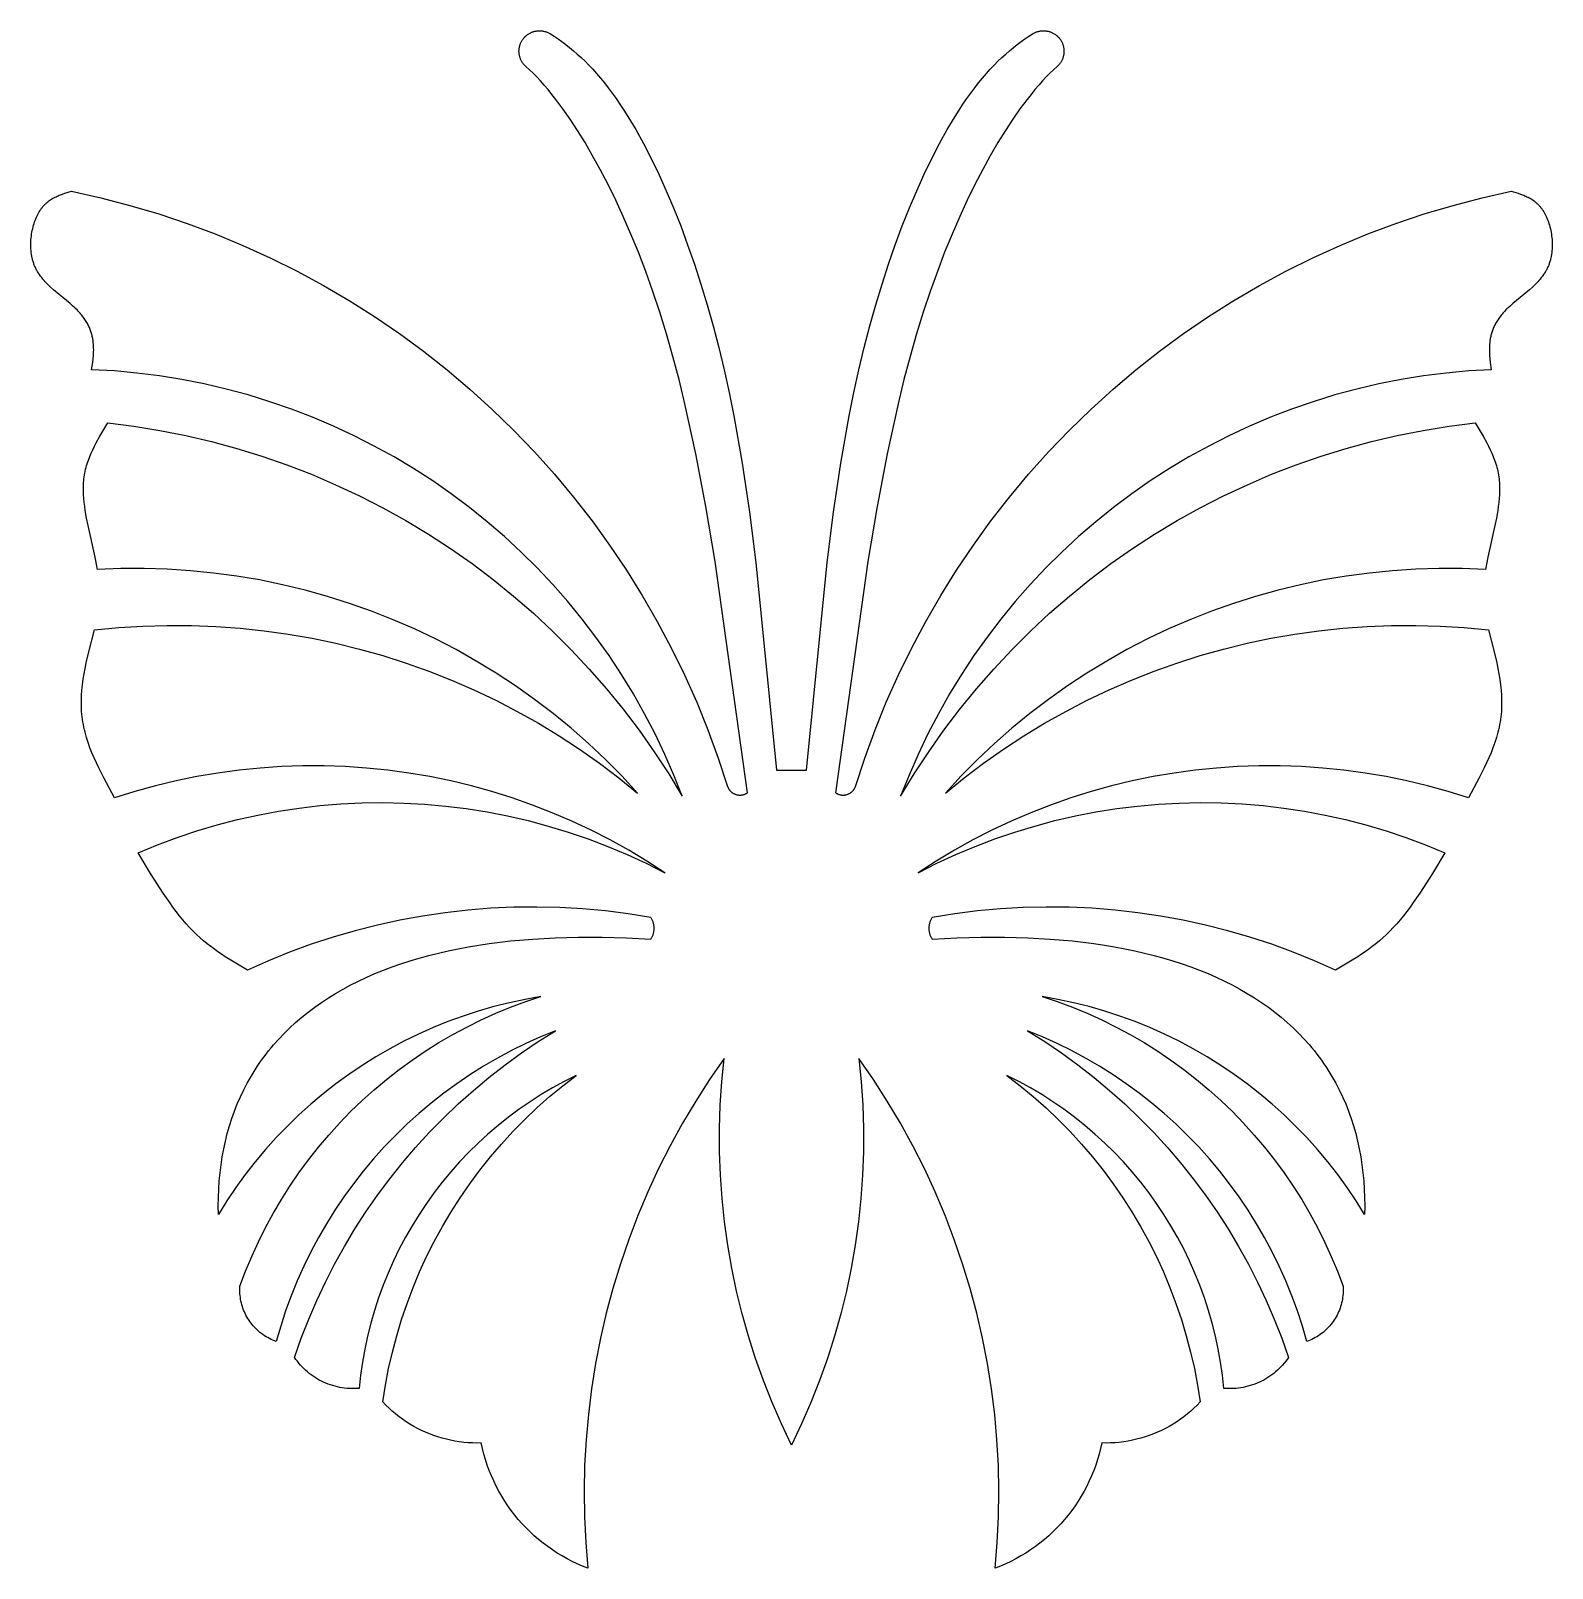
# Model space of a CAD drawing. Header units: millimetres. Extents: x 2903 to 3516, y 963 to 1583.
import ezdxf

# ---------------------------------------------------------------- set-up
doc = ezdxf.new("R2010")
doc.units = ezdxf.units.MM
doc.layers.add('Layer 05', color=12, linetype='Continuous', true_color=0xde0000)

msp = doc.modelspace()

# ---------------------------------------------------------------- linework, layer by layer
at = {"layer": 'Layer 05'}
for points in [[(3102.36, 1568.79), (3102.15, 1568.98), (3101.94, 1569.18), (3101.75, 1569.39), (3101.56, 1569.6), (3101.37, 1569.82), (3101.2, 1570.05), (3101.03, 1570.28), (3100.87, 1570.52), (3100.72, 1570.76), (3100.58, 1571.01), (3100.45, 1571.26), (3100.33, 1571.52), (3100.21, 1571.78), (3100.11, 1572.05), (3100.01, 1572.32), (3099.92, 1572.59), (3099.84, 1572.87), (3099.78, 1573.14), (3099.72, 1573.42), (3099.67, 1573.71), (3099.63, 1573.99), (3099.6, 1574.27), (3099.58, 1574.56), (3099.57, 1574.85), (3099.57, 1575.13), (3099.58, 1575.42), (3099.6, 1575.7), (3099.63, 1575.99), (3099.67, 1576.27), (3099.72, 1576.55), (3099.78, 1576.83), (3099.85, 1577.11), (3099.93, 1577.38), (3100.02, 1577.66), (3100.11, 1577.93), (3100.22, 1578.19), (3100.34, 1578.45), (3100.46, 1578.71), (3100.59, 1578.96), (3100.74, 1579.21), (3100.89, 1579.45), (3101.05, 1579.69), (3101.21, 1579.92), (3101.39, 1580.15), (3101.57, 1580.37), (3101.76, 1580.58), (3101.96, 1580.79), (3102.16, 1580.99), (3102.38, 1581.18), (3102.59, 1581.37), (3102.82, 1581.55), (3103.05, 1581.72), (3103.28, 1581.88), (3103.53, 1582.03), (3103.77, 1582.18), (3104.02, 1582.31), (3104.28, 1582.44), (3104.54, 1582.56), (3104.8, 1582.67), (3105.07, 1582.77), (3105.34, 1582.86), (3105.62, 1582.94), (3105.89, 1583.01), (3106.17, 1583.07), (3106.45, 1583.13), (3106.74, 1583.17), (3107.02, 1583.2), (3107.31, 1583.23), (3107.59, 1583.24), (3107.88, 1583.24), (3108.16, 1583.24), (3108.45, 1583.22), (3108.73, 1583.2), (3109.02, 1583.16), (3109.3, 1583.11), (3109.58, 1583.06), (3109.86, 1582.99), (3110.14, 1582.92), (3110.41, 1582.83), (3110.68, 1582.74), (3110.95, 1582.64), (3111.21, 1582.53), (3111.47, 1582.4), (3111.72, 1582.27), (3111.97, 1582.14), (3112.22, 1581.99)], [(3306.82, 1581.99), (3307.06, 1582.14), (3307.31, 1582.27), (3307.57, 1582.4), (3307.82, 1582.53), (3308.09, 1582.64), (3308.35, 1582.74), (3308.62, 1582.83), (3308.9, 1582.92), (3309.17, 1582.99), (3309.45, 1583.06), (3309.73, 1583.11), (3310.02, 1583.16), (3310.3, 1583.2), (3310.58, 1583.22), (3310.87, 1583.24), (3311.16, 1583.24), (3311.44, 1583.24), (3311.73, 1583.23), (3312.01, 1583.2), (3312.3, 1583.17), (3312.58, 1583.13), (3312.86, 1583.07), (3313.14, 1583.01), (3313.42, 1582.94), (3313.69, 1582.86), (3313.96, 1582.77), (3314.23, 1582.67), (3314.49, 1582.56), (3314.75, 1582.44), (3315.01, 1582.31), (3315.26, 1582.18), (3315.51, 1582.03), (3315.75, 1581.88), (3315.99, 1581.72), (3316.22, 1581.55), (3316.44, 1581.37), (3316.66, 1581.18), (3316.87, 1580.99), (3317.07, 1580.79), (3317.27, 1580.58), (3317.46, 1580.37), (3317.64, 1580.15), (3317.82, 1579.92), (3317.99, 1579.69), (3318.15, 1579.45), (3318.3, 1579.21), (3318.44, 1578.96), (3318.57, 1578.71), (3318.7, 1578.45), (3318.81, 1578.19), (3318.92, 1577.93), (3319.02, 1577.66), (3319.1, 1577.38), (3319.18, 1577.11), (3319.25, 1576.83), (3319.31, 1576.55), (3319.36, 1576.27), (3319.4, 1575.99), (3319.43, 1575.7), (3319.45, 1575.42), (3319.46, 1575.13), (3319.46, 1574.85), (3319.45, 1574.56), (3319.43, 1574.27), (3319.4, 1573.99), (3319.37, 1573.71), (3319.32, 1573.42), (3319.26, 1573.14), (3319.19, 1572.87), (3319.11, 1572.59), (3319.02, 1572.32), (3318.93, 1572.05), (3318.82, 1571.78), (3318.71, 1571.52), (3318.58, 1571.26), (3318.45, 1571.01), (3318.31, 1570.76), (3318.16, 1570.52), (3318, 1570.28), (3317.83, 1570.05), (3317.66, 1569.82), (3317.48, 1569.6), (3317.29, 1569.39), (3317.09, 1569.18), (3316.89, 1568.98), (3316.68, 1568.79)], [(3112.22, 1581.99), (3113.77, 1581), (3115.32, 1579.95), (3116.87, 1578.85), (3118.42, 1577.69), (3119.98, 1576.47), (3121.53, 1575.18), (3123.09, 1573.83), (3124.64, 1572.4), (3126.2, 1570.91), (3127.76, 1569.33), (3129.32, 1567.68), (3130.89, 1565.94), (3132.45, 1564.12), (3134.01, 1562.21), (3135.58, 1560.2), (3137.15, 1558.1), (3138.73, 1555.89), (3140.32, 1553.57), (3141.91, 1551.16), (3143.49, 1548.65), (3146.65, 1543.35), (3149.78, 1537.7), (3152.89, 1531.69), (3155.95, 1525.35), (3158.96, 1518.69), (3161.92, 1511.72), (3164.81, 1504.46), (3167.62, 1496.91), (3170.34, 1489.09), (3172.97, 1481.02), (3175.49, 1472.7), (3177.9, 1464.15), (3180.19, 1455.38), (3182.34, 1446.41), (3184.35, 1437.25), (3186.23, 1427.9), (3189.61, 1408.72), (3192.57, 1388.97), (3195.18, 1368.73), (3203.46, 1284.9)], [(3215.58, 1284.9), (3223.85, 1368.73), (3226.46, 1388.97), (3229.42, 1408.72), (3232.81, 1427.9), (3234.69, 1437.25), (3236.7, 1446.41), (3238.85, 1455.38), (3241.13, 1464.15), (3243.54, 1472.7), (3246.06, 1481.02), (3248.69, 1489.09), (3251.41, 1496.91), (3254.22, 1504.46), (3257.11, 1511.72), (3260.07, 1518.69), (3263.08, 1525.35), (3266.15, 1531.69), (3269.25, 1537.7), (3272.39, 1543.35), (3275.54, 1548.65), (3277.13, 1551.16), (3278.71, 1553.57), (3280.3, 1555.89), (3281.88, 1558.1), (3283.45, 1560.2), (3285.02, 1562.21), (3286.58, 1564.12), (3288.15, 1565.94), (3289.71, 1567.68), (3291.27, 1569.33), (3292.83, 1570.91), (3294.39, 1572.4), (3295.95, 1573.83), (3297.5, 1575.18), (3299.06, 1576.47), (3300.61, 1577.69), (3302.16, 1578.85), (3303.71, 1579.95), (3305.27, 1581), (3306.82, 1581.99)], [(3191.76, 1275.78), (3178.68, 1369.13), (3174.95, 1391.23), (3170.91, 1412.49), (3166.5, 1432.76), (3164.14, 1442.46), (3161.67, 1451.86), (3159.07, 1460.93), (3156.37, 1469.66), (3153.56, 1478.06), (3150.68, 1486.12), (3147.72, 1493.83), (3144.71, 1501.21), (3141.66, 1508.23), (3138.58, 1514.91), (3135.48, 1521.24), (3132.38, 1527.21), (3129.29, 1532.83), (3126.23, 1538.09), (3123.2, 1542.99), (3120.23, 1547.53), (3117.32, 1551.7), (3114.49, 1555.5), (3112.87, 1557.56), (3111.29, 1559.49), (3109.74, 1561.3), (3108.21, 1563.01), (3106.71, 1564.6), (3105.23, 1566.09), (3103.78, 1567.49), (3102.36, 1568.79)], [(3316.68, 1568.79), (3315.25, 1567.49), (3313.8, 1566.09), (3312.32, 1564.6), (3310.82, 1563.01), (3309.3, 1561.3), (3307.74, 1559.49), (3306.16, 1557.56), (3304.54, 1555.5), (3301.71, 1551.7), (3298.8, 1547.53), (3295.83, 1542.99), (3292.8, 1538.09), (3289.74, 1532.83), (3286.65, 1527.21), (3283.55, 1521.24), (3280.45, 1514.91), (3277.37, 1508.23), (3274.32, 1501.21), (3271.31, 1493.83), (3268.36, 1486.12), (3265.47, 1478.06), (3262.67, 1469.66), (3259.96, 1460.93), (3257.37, 1451.86), (3254.89, 1442.46), (3252.53, 1432.76), (3248.12, 1412.49), (3244.08, 1391.23), (3240.35, 1369.13), (3227.28, 1275.78)], [(2927.15, 1446.48), (2927.57, 1449.36), (2927.74, 1450.81), (2927.87, 1452.27), (2927.91, 1453), (2927.94, 1453.74), (2927.96, 1454.48), (2927.95, 1455.23), (2927.92, 1455.98), (2927.87, 1456.74), (2927.8, 1457.5), (2927.7, 1458.28), (2927.63, 1458.66), (2927.57, 1459.05), (2927.49, 1459.44), (2927.41, 1459.84), (2927.31, 1460.23), (2927.21, 1460.63), (2927.1, 1461.03), (2926.98, 1461.43), (2926.86, 1461.83), (2926.72, 1462.23), (2926.57, 1462.63), (2926.41, 1463.04), (2926.23, 1463.45), (2926.05, 1463.85), (2925.86, 1464.26), (2925.65, 1464.68), (2925.43, 1465.09), (2925.2, 1465.5), (2924.95, 1465.92), (2924.69, 1466.34), (2924.42, 1466.75), (2924.13, 1467.17), (2923.83, 1467.59), (2923.51, 1468.02), (2923.17, 1468.44), (2922.83, 1468.86), (2922.46, 1469.29), (2922.08, 1469.72), (2921.68, 1470.15), (2921.27, 1470.57), (2920.83, 1471.01), (2920.38, 1471.44), (2919.43, 1472.3), (2918.42, 1473.18), (2913.98, 1476.82), (2911.7, 1478.76), (2910.58, 1479.78), (2909.5, 1480.83), (2908.97, 1481.37), (2908.45, 1481.92), (2907.95, 1482.48), (2907.47, 1483.05), (2907, 1483.62), (2906.55, 1484.21), (2906.11, 1484.82), (2905.7, 1485.43), (2905.51, 1485.74), (2905.31, 1486.06), (2905.13, 1486.37), (2904.95, 1486.69), (2904.78, 1487.02), (2904.61, 1487.35), (2904.45, 1487.68), (2904.3, 1488.01), (2904.15, 1488.35), (2904.01, 1488.69), (2903.88, 1489.03), (2903.76, 1489.38), (2903.64, 1489.73), (2903.53, 1490.08), (2903.42, 1490.44), (2903.32, 1490.8), (2903.23, 1491.16), (2903.14, 1491.52), (2902.99, 1492.25), (2902.86, 1492.99), (2902.76, 1493.73), (2902.68, 1494.48), (2902.62, 1495.23), (2902.59, 1495.98), (2902.58, 1496.74), (2902.58, 1497.49), (2902.61, 1498.24), (2902.66, 1498.99), (2902.73, 1499.74), (2902.82, 1500.48), (2902.92, 1501.21), (2903.05, 1501.94), (2903.19, 1502.66), (2903.35, 1503.37), (2903.52, 1504.06), (2903.71, 1504.75), (2903.91, 1505.42), (2904.13, 1506.08), (2904.36, 1506.73), (2904.6, 1507.35), (2904.86, 1507.96), (2905.13, 1508.55), (2905.41, 1509.12), (2905.7, 1509.66), (2906, 1510.19), (2906.31, 1510.69), (2906.47, 1510.93), (2906.64, 1511.17), (2906.8, 1511.4), (2906.96, 1511.62), (2907.13, 1511.84), (2907.3, 1512.06), (2907.47, 1512.27), (2907.65, 1512.47), (2907.83, 1512.67), (2908, 1512.87), (2908.18, 1513.05), (2908.37, 1513.24), (2908.55, 1513.42), (2908.74, 1513.59), (2908.92, 1513.77), (2909.11, 1513.93), (2909.5, 1514.25), (2909.89, 1514.56), (2910.28, 1514.84), (2910.69, 1515.12), (2911.1, 1515.38), (2911.51, 1515.62), (2911.93, 1515.86), (2912.35, 1516.08), (2912.78, 1516.29), (2913.21, 1516.49), (2913.65, 1516.68), (2914.09, 1516.86), (2914.53, 1517.03), (2915.43, 1517.35), (2916.34, 1517.65), (2919.08, 1518.47)], [(2919.08, 1518.47), (2930.89, 1515.83), (2942.6, 1512.78), (2954.19, 1509.34), (2965.66, 1505.49), (2976.99, 1501.26), (2988.17, 1496.63), (2999.18, 1491.62), (3010.02, 1486.24), (3020.66, 1480.48), (3031.09, 1474.36), (3041.31, 1467.89), (3051.3, 1461.07), (3061.05, 1453.9), (3070.55, 1446.41), (3079.78, 1438.59), (3088.74, 1430.46), (3097.41, 1422.03), (3105.78, 1413.3), (3113.85, 1404.29), (3121.61, 1395), (3129.04, 1385.46), (3136.14, 1375.66), (3142.89, 1365.63), (3149.3, 1355.36), (3155.34, 1344.89), (3161.03, 1334.21), (3166.34, 1323.34), (3171.27, 1312.3), (3175.82, 1301.09), (3179.99, 1289.73), (3183.75, 1278.23)], [(3235.28, 1278.23), (3239.05, 1289.73), (3243.21, 1301.09), (3247.76, 1312.3), (3252.69, 1323.34), (3258.01, 1334.21), (3263.69, 1344.89), (3269.74, 1355.36), (3276.14, 1365.63), (3282.9, 1375.66), (3289.99, 1385.46), (3297.42, 1395), (3305.18, 1404.29), (3313.25, 1413.3), (3321.63, 1422.03), (3330.3, 1430.46), (3339.26, 1438.59), (3348.49, 1446.41), (3357.98, 1453.9), (3367.73, 1461.07), (3377.72, 1467.89), (3387.94, 1474.36), (3398.38, 1480.48), (3409.02, 1486.24), (3419.85, 1491.62), (3430.86, 1496.63), (3442.04, 1501.26), (3453.37, 1505.49), (3464.84, 1509.34), (3476.44, 1512.78), (3488.14, 1515.83), (3499.95, 1518.47)], [(3499.95, 1518.47), (3502.7, 1517.65), (3503.6, 1517.35), (3504.5, 1517.03), (3504.94, 1516.86), (3505.38, 1516.68), (3505.82, 1516.49), (3506.25, 1516.29), (3506.68, 1516.08), (3507.1, 1515.86), (3507.52, 1515.62), (3507.94, 1515.38), (3508.35, 1515.12), (3508.75, 1514.84), (3509.15, 1514.56), (3509.54, 1514.25), (3509.92, 1513.93), (3510.11, 1513.77), (3510.3, 1513.59), (3510.48, 1513.42), (3510.67, 1513.24), (3510.85, 1513.05), (3511.03, 1512.87), (3511.21, 1512.67), (3511.38, 1512.47), (3511.56, 1512.27), (3511.73, 1512.06), (3511.9, 1511.84), (3512.07, 1511.62), (3512.23, 1511.4), (3512.4, 1511.17), (3512.56, 1510.93), (3512.72, 1510.69), (3513.03, 1510.19), (3513.33, 1509.66), (3513.62, 1509.12), (3513.9, 1508.55), (3514.17, 1507.96), (3514.43, 1507.35), (3514.67, 1506.73), (3514.9, 1506.08), (3515.12, 1505.42), (3515.33, 1504.75), (3515.51, 1504.06), (3515.69, 1503.37), (3515.85, 1502.66), (3515.99, 1501.94), (3516.11, 1501.21), (3516.22, 1500.48), (3516.3, 1499.74), (3516.37, 1498.99), (3516.42, 1498.24), (3516.45, 1497.49), (3516.46, 1496.74), (3516.44, 1495.98), (3516.41, 1495.23), (3516.35, 1494.48), (3516.27, 1493.73), (3516.17, 1492.99), (3516.04, 1492.25), (3515.89, 1491.52), (3515.8, 1491.16), (3515.71, 1490.8), (3515.61, 1490.44), (3515.51, 1490.08), (3515.4, 1489.73), (3515.28, 1489.38), (3515.15, 1489.03), (3515.02, 1488.69), (3514.88, 1488.35), (3514.74, 1488.01), (3514.58, 1487.68), (3514.42, 1487.35), (3514.26, 1487.02), (3514.08, 1486.69), (3513.9, 1486.37), (3513.72, 1486.06), (3513.53, 1485.74), (3513.33, 1485.43), (3512.92, 1484.82), (3512.49, 1484.21), (3512.04, 1483.62), (3511.57, 1483.05), (3511.08, 1482.48), (3510.58, 1481.92), (3510.06, 1481.37), (3509.54, 1480.83), (3508.45, 1479.78), (3507.34, 1478.76), (3505.05, 1476.82), (3500.62, 1473.18), (3499.6, 1472.3), (3498.65, 1471.44), (3498.2, 1471.01), (3497.77, 1470.57), (3497.35, 1470.15), (3496.95, 1469.72), (3496.57, 1469.29), (3496.21, 1468.86), (3495.86, 1468.44), (3495.53, 1468.02), (3495.21, 1467.59), (3494.91, 1467.17), (3494.62, 1466.75), (3494.34, 1466.34), (3494.08, 1465.92), (3493.84, 1465.5), (3493.61, 1465.09), (3493.39, 1464.68), (3493.18, 1464.26), (3492.98, 1463.85), (3492.8, 1463.45), (3492.63, 1463.04), (3492.47, 1462.63), (3492.32, 1462.23), (3492.18, 1461.83), (3492.05, 1461.43), (3491.93, 1461.03), (3491.82, 1460.63), (3491.72, 1460.23), (3491.63, 1459.84), (3491.54, 1459.44), (3491.47, 1459.05), (3491.4, 1458.66), (3491.34, 1458.28), (3491.24, 1457.5), (3491.16, 1456.74), (3491.11, 1455.98), (3491.08, 1455.23), (3491.08, 1454.48), (3491.09, 1453.74), (3491.12, 1453), (3491.16, 1452.27), (3491.3, 1450.81), (3491.47, 1449.36), (3491.88, 1446.48)], [(3165.47, 1274.34), (3162.1, 1282.86), (3158.44, 1291.25), (3154.49, 1299.52), (3150.25, 1307.64), (3145.74, 1315.62), (3140.96, 1323.43), (3135.92, 1331.08), (3130.61, 1338.54), (3125.05, 1345.82), (3119.24, 1352.91), (3113.19, 1359.79), (3106.9, 1366.45), (3100.4, 1372.9), (3093.67, 1379.12), (3086.73, 1385.1), (3079.59, 1390.84), (3072.26, 1396.33), (3064.74, 1401.57), (3057.05, 1406.54), (3049.19, 1411.25), (3041.17, 1415.68), (3033, 1419.83), (3024.7, 1423.7), (3016.27, 1427.28), (3007.72, 1430.57), (2999.06, 1433.56), (2990.3, 1436.26), (2981.46, 1438.65), (2972.54, 1440.73), (2963.55, 1442.5), (2954.51, 1443.97), (2945.42, 1445.12), (2936.3, 1445.96), (2927.15, 1446.48)], [(3491.88, 1446.48), (3482.74, 1445.96), (3473.61, 1445.12), (3464.53, 1443.97), (3455.48, 1442.5), (3446.5, 1440.73), (3437.57, 1438.65), (3428.73, 1436.26), (3419.97, 1433.56), (3411.32, 1430.57), (3402.76, 1427.28), (3394.33, 1423.7), (3386.03, 1419.83), (3377.86, 1415.68), (3369.85, 1411.25), (3361.99, 1406.54), (3354.29, 1401.57), (3346.77, 1396.33), (3339.44, 1390.84), (3332.3, 1385.1), (3325.37, 1379.12), (3318.64, 1372.9), (3312.13, 1366.45), (3305.85, 1359.79), (3299.8, 1352.91), (3293.99, 1345.82), (3288.43, 1338.54), (3283.12, 1331.08), (3278.07, 1323.43), (3273.29, 1315.62), (3268.78, 1307.64), (3264.55, 1299.52), (3260.6, 1291.25), (3256.94, 1282.86), (3253.56, 1274.34)], [(2929.54, 1365.82), (2928.6, 1370.88), (2925.75, 1383.59), (2925.13, 1386.54), (2924.59, 1389.64), (2924.35, 1391.23), (2924.15, 1392.83), (2923.99, 1394.45), (2923.88, 1396.07), (2923.85, 1396.88), (2923.82, 1397.69), (2923.82, 1398.49), (2923.83, 1399.29), (2923.85, 1400.09), (2923.9, 1400.89), (2923.96, 1401.68), (2924.04, 1402.46), (2924.14, 1403.24), (2924.26, 1404.01), (2924.4, 1404.77), (2924.55, 1405.53), (2924.73, 1406.28), (2924.92, 1407.02), (2925.12, 1407.76), (2925.34, 1408.5), (2925.58, 1409.23), (2925.83, 1409.95), (2926.09, 1410.67), (2926.37, 1411.38), (2926.96, 1412.8), (2927.6, 1414.2), (2928.27, 1415.59), (2928.98, 1416.96), (2930.48, 1419.68), (2933.68, 1425.05)], [(2933.68, 1425.05), (2944.22, 1423.7), (2954.7, 1421.99), (2965.12, 1419.92), (2975.46, 1417.49), (2985.7, 1414.7), (2995.85, 1411.57), (3005.88, 1408.08), (3015.79, 1404.25), (3025.55, 1400.07), (3035.17, 1395.57), (3044.63, 1390.73), (3053.91, 1385.57), (3063.01, 1380.09), (3071.91, 1374.3), (3080.61, 1368.21), (3089.09, 1361.82), (3097.35, 1355.14), (3105.37, 1348.18), (3113.14, 1340.94), (3120.67, 1333.44), (3127.92, 1325.69), (3134.91, 1317.69), (3141.61, 1309.45), (3148.03, 1300.99), (3154.15, 1292.31), (3159.96, 1283.42), (3165.47, 1274.34)], [(3253.56, 1274.34), (3259.07, 1283.42), (3264.89, 1292.31), (3271.01, 1300.99), (3277.42, 1309.45), (3284.13, 1317.69), (3291.11, 1325.69), (3298.37, 1333.44), (3305.89, 1340.94), (3313.66, 1348.18), (3321.69, 1355.14), (3329.94, 1361.82), (3338.42, 1368.21), (3347.12, 1374.3), (3356.03, 1380.09), (3365.13, 1385.57), (3374.41, 1390.73), (3383.86, 1395.57), (3393.48, 1400.07), (3403.25, 1404.25), (3413.15, 1408.08), (3423.18, 1411.57), (3433.33, 1414.7), (3443.58, 1417.49), (3453.92, 1419.92), (3464.33, 1421.99), (3474.81, 1423.7), (3485.35, 1425.05)], [(3485.35, 1425.05), (3488.55, 1419.68), (3490.05, 1416.96), (3490.76, 1415.59), (3491.44, 1414.2), (3492.07, 1412.8), (3492.66, 1411.38), (3492.94, 1410.67), (3493.2, 1409.95), (3493.45, 1409.23), (3493.69, 1408.5), (3493.91, 1407.76), (3494.12, 1407.02), (3494.31, 1406.28), (3494.48, 1405.53), (3494.64, 1404.77), (3494.77, 1404.01), (3494.89, 1403.24), (3494.99, 1402.46), (3495.07, 1401.68), (3495.14, 1400.89), (3495.18, 1400.09), (3495.21, 1399.29), (3495.22, 1398.49), (3495.21, 1397.69), (3495.19, 1396.88), (3495.15, 1396.07), (3495.04, 1394.45), (3494.88, 1392.83), (3494.68, 1391.23), (3494.45, 1389.64), (3493.9, 1386.54), (3493.29, 1383.59), (3490.43, 1370.88), (3489.49, 1365.82)], [(3147.43, 1275.65), (3141.06, 1282.53), (3134.45, 1289.19), (3127.62, 1295.62), (3120.57, 1301.81), (3113.31, 1307.75), (3105.85, 1313.43), (3098.2, 1318.86), (3090.36, 1324.02), (3082.35, 1328.91), (3074.18, 1333.51), (3065.86, 1337.83), (3057.38, 1341.86), (3048.78, 1345.6), (3040.05, 1349.04), (3031.21, 1352.17), (3022.26, 1355), (3013.23, 1357.52), (3004.11, 1359.72), (2994.92, 1361.61), (2985.67, 1363.17), (2976.37, 1364.42), (2967.04, 1365.35), (2957.67, 1365.95), (2948.3, 1366.23), (2938.92, 1366.19), (2929.54, 1365.82)], [(3489.49, 1365.82), (3480.12, 1366.19), (3470.74, 1366.23), (3461.36, 1365.95), (3452, 1365.35), (3442.66, 1364.42), (3433.37, 1363.17), (3424.12, 1361.61), (3414.93, 1359.72), (3405.81, 1357.52), (3396.77, 1355), (3387.83, 1352.17), (3378.98, 1349.04), (3370.25, 1345.6), (3361.65, 1341.86), (3353.18, 1337.83), (3344.85, 1333.51), (3336.68, 1328.91), (3328.67, 1324.02), (3320.84, 1318.86), (3313.18, 1313.43), (3305.72, 1307.75), (3298.46, 1301.81), (3291.41, 1295.62), (3284.58, 1289.19), (3277.97, 1282.53), (3271.6, 1275.65)], [(2936.37, 1273.7), (2932.04, 1281.75), (2930.01, 1285.79), (2929.05, 1287.82), (2928.14, 1289.85), (2927.28, 1291.89), (2926.48, 1293.94), (2925.75, 1296), (2925.09, 1298.06), (2924.79, 1299.1), (2924.51, 1300.14), (2924.25, 1301.18), (2924.01, 1302.22), (2923.8, 1303.27), (2923.61, 1304.32), (2923.45, 1305.38), (2923.31, 1306.43), (2923.2, 1307.49), (2923.11, 1308.56), (2923.05, 1309.62), (2923.01, 1310.69), (2922.99, 1311.77), (2923, 1312.84), (2923.03, 1313.92), (2923.08, 1315), (2923.24, 1317.17), (2923.47, 1319.35), (2923.77, 1321.53), (2924.12, 1323.73), (2924.53, 1325.93), (2924.99, 1328.14), (2926.01, 1332.56), (2928.32, 1341.45)], [(2928.32, 1341.45), (2938.08, 1342.4), (2947.85, 1343.02), (2957.65, 1343.31), (2967.45, 1343.27), (2977.24, 1342.9), (2987.01, 1342.19), (2996.76, 1341.16), (3006.46, 1339.8), (3016.11, 1338.11), (3025.7, 1336.09), (3035.22, 1333.75), (3044.65, 1331.09), (3053.98, 1328.11), (3063.21, 1324.82), (3072.33, 1321.22), (3081.31, 1317.32), (3090.16, 1313.11), (3098.86, 1308.6), (3107.41, 1303.8), (3115.79, 1298.72), (3123.99, 1293.36), (3132, 1287.72), (3139.82, 1281.81), (3147.43, 1275.65)], [(3271.6, 1275.65), (3279.21, 1281.81), (3287.03, 1287.72), (3295.05, 1293.36), (3303.25, 1298.72), (3311.63, 1303.8), (3320.17, 1308.6), (3328.87, 1313.11), (3337.72, 1317.32), (3346.71, 1321.22), (3355.82, 1324.82), (3365.05, 1328.11), (3374.38, 1331.09), (3383.82, 1333.75), (3393.33, 1336.09), (3402.92, 1338.11), (3412.57, 1339.8), (3422.28, 1341.16), (3432.02, 1342.19), (3441.79, 1342.9), (3451.59, 1343.27), (3461.38, 1343.31), (3471.18, 1343.02), (3480.96, 1342.4), (3490.71, 1341.45)], [(3490.71, 1341.45), (3493.02, 1332.56), (3494.05, 1328.14), (3494.5, 1325.93), (3494.91, 1323.73), (3495.27, 1321.53), (3495.57, 1319.35), (3495.8, 1317.17), (3495.95, 1315), (3496, 1313.92), (3496.03, 1312.84), (3496.04, 1311.77), (3496.02, 1310.69), (3495.99, 1309.62), (3495.92, 1308.56), (3495.84, 1307.49), (3495.72, 1306.43), (3495.59, 1305.38), (3495.42, 1304.32), (3495.23, 1303.27), (3495.02, 1302.22), (3494.78, 1301.18), (3494.52, 1300.14), (3494.24, 1299.1), (3493.94, 1298.06), (3493.28, 1296), (3492.55, 1293.94), (3491.75, 1291.89), (3490.89, 1289.85), (3489.98, 1287.82), (3489.02, 1285.79), (3486.99, 1281.75), (3482.67, 1273.7)], [(3158.4, 1243.47), (3151.19, 1248.14), (3143.82, 1252.56), (3136.3, 1256.72), (3128.65, 1260.64), (3120.87, 1264.29), (3112.97, 1267.67), (3104.97, 1270.79), (3096.86, 1273.64), (3088.66, 1276.21), (3080.38, 1278.51), (3072.03, 1280.52), (3063.61, 1282.25), (3055.14, 1283.69), (3046.62, 1284.85), (3038.07, 1285.72), (3029.5, 1286.31), (3020.91, 1286.6), (3012.32, 1286.6), (3003.73, 1286.32), (2995.16, 1285.74), (2986.61, 1284.87), (2978.09, 1283.72), (2969.62, 1282.28), (2961.2, 1280.56), (2952.85, 1278.55), (2944.57, 1276.26), (2936.37, 1273.7)], [(3203.46, 1284.9), (3209.52, 1284.9), (3215.58, 1284.9)], [(3482.67, 1273.7), (3474.47, 1276.26), (3466.18, 1278.55), (3457.83, 1280.56), (3449.41, 1282.28), (3440.94, 1283.72), (3432.42, 1284.87), (3423.87, 1285.74), (3415.3, 1286.32), (3406.71, 1286.6), (3398.12, 1286.6), (3389.53, 1286.31), (3380.96, 1285.72), (3372.41, 1284.85), (3363.9, 1283.69), (3355.43, 1282.25), (3347.01, 1280.52), (3338.65, 1278.51), (3330.37, 1276.21), (3322.17, 1273.64), (3314.07, 1270.79), (3306.06, 1267.67), (3298.16, 1264.29), (3290.38, 1260.64), (3282.73, 1256.72), (3275.22, 1252.56), (3267.85, 1248.14), (3260.63, 1243.47)], [(3183.75, 1278.23), (3183.82, 1278.06), (3183.9, 1277.9), (3183.97, 1277.73), (3184.06, 1277.57), (3184.15, 1277.41), (3184.24, 1277.26), (3184.34, 1277.11), (3184.45, 1276.96), (3184.56, 1276.81), (3184.68, 1276.67), (3184.8, 1276.54), (3184.92, 1276.4), (3185.05, 1276.28), (3185.19, 1276.15), (3185.32, 1276.03), (3185.47, 1275.92), (3185.61, 1275.81), (3185.76, 1275.71), (3185.91, 1275.61), (3186.07, 1275.52), (3186.23, 1275.43), (3186.39, 1275.35), (3186.56, 1275.27), (3186.73, 1275.2), (3186.9, 1275.13), (3187.07, 1275.07), (3187.24, 1275.02), (3187.42, 1274.97), (3187.6, 1274.93), (3187.77, 1274.9), (3187.95, 1274.87), (3188.13, 1274.84), (3188.32, 1274.83), (3188.5, 1274.82), (3188.68, 1274.81), (3188.86, 1274.82), (3189.04, 1274.82), (3189.22, 1274.84), (3189.41, 1274.86), (3189.59, 1274.89), (3189.76, 1274.92), (3189.94, 1274.96), (3190.12, 1275), (3190.29, 1275.06), (3190.47, 1275.11), (3190.64, 1275.18), (3190.81, 1275.25), (3190.97, 1275.32), (3191.13, 1275.4), (3191.29, 1275.49), (3191.45, 1275.58), (3191.61, 1275.68), (3191.76, 1275.78)], [(3227.28, 1275.78), (3227.43, 1275.68), (3227.58, 1275.58), (3227.74, 1275.49), (3227.9, 1275.4), (3228.06, 1275.32), (3228.23, 1275.25), (3228.4, 1275.18), (3228.57, 1275.11), (3228.74, 1275.06), (3228.91, 1275), (3229.09, 1274.96), (3229.27, 1274.92), (3229.45, 1274.89), (3229.63, 1274.86), (3229.81, 1274.84), (3229.99, 1274.82), (3230.17, 1274.82), (3230.35, 1274.81), (3230.54, 1274.82), (3230.72, 1274.83), (3230.9, 1274.84), (3231.08, 1274.87), (3231.26, 1274.9), (3231.44, 1274.93), (3231.62, 1274.97), (3231.79, 1275.02), (3231.97, 1275.07), (3232.14, 1275.13), (3232.31, 1275.2), (3232.48, 1275.27), (3232.64, 1275.35), (3232.8, 1275.43), (3232.96, 1275.52), (3233.12, 1275.61), (3233.27, 1275.71), (3233.42, 1275.81), (3233.57, 1275.92), (3233.71, 1276.03), (3233.85, 1276.15), (3233.98, 1276.28), (3234.11, 1276.4), (3234.24, 1276.54), (3234.36, 1276.67), (3234.47, 1276.81), (3234.58, 1276.96), (3234.69, 1277.11), (3234.79, 1277.26), (3234.88, 1277.41), (3234.97, 1277.57), (3235.06, 1277.73), (3235.14, 1277.9), (3235.21, 1278.06), (3235.28, 1278.23)], [(2945.87, 1251.52), (2953.69, 1254.74), (2961.61, 1257.7), (2969.63, 1260.38), (2977.74, 1262.79), (2985.93, 1264.91), (2994.18, 1266.76), (3002.5, 1268.32), (3010.86, 1269.59), (3019.26, 1270.57), (3027.69, 1271.27), (3036.14, 1271.68), (3044.59, 1271.79), (3053.05, 1271.62), (3061.49, 1271.15), (3069.92, 1270.4), (3078.31, 1269.35), (3086.66, 1268.02), (3094.97, 1266.41), (3103.21, 1264.5), (3111.38, 1262.32), (3119.47, 1259.86), (3127.47, 1257.12), (3135.38, 1254.11), (3143.17, 1250.83), (3150.85, 1247.28), (3158.4, 1243.47)], [(3260.63, 1243.47), (3268.18, 1247.28), (3275.86, 1250.83), (3283.66, 1254.11), (3291.56, 1257.12), (3299.56, 1259.86), (3307.65, 1262.32), (3315.83, 1264.5), (3324.07, 1266.41), (3332.37, 1268.02), (3340.72, 1269.35), (3349.11, 1270.4), (3357.54, 1271.15), (3365.98, 1271.62), (3374.44, 1271.79), (3382.9, 1271.68), (3391.35, 1271.27), (3399.77, 1270.57), (3408.17, 1269.59), (3416.54, 1268.32), (3424.85, 1266.76), (3433.1, 1264.91), (3441.29, 1262.79), (3449.4, 1260.38), (3457.42, 1257.7), (3465.34, 1254.74), (3473.16, 1251.52)], [(2989.99, 1204.23), (2984.02, 1207.76), (2981.05, 1209.61), (2979.58, 1210.58), (2978.11, 1211.58), (2976.65, 1212.62), (2975.19, 1213.71), (2973.75, 1214.84), (2972.31, 1216.02), (2970.89, 1217.26), (2969.48, 1218.56), (2968.08, 1219.93), (2966.69, 1221.37), (2965.32, 1222.89), (2963.96, 1224.47), (2962.62, 1226.13), (2961.28, 1227.84), (2959.96, 1229.61), (2958.65, 1231.44), (2956.05, 1235.22), (2950.93, 1243.22), (2945.87, 1251.52)], [(3473.16, 1251.52), (3468.1, 1243.22), (3462.98, 1235.22), (3460.38, 1231.44), (3459.07, 1229.61), (3457.75, 1227.84), (3456.42, 1226.13), (3455.07, 1224.47), (3453.71, 1222.89), (3452.34, 1221.37), (3450.96, 1219.93), (3449.56, 1218.56), (3448.14, 1217.26), (3446.72, 1216.02), (3445.29, 1214.84), (3443.84, 1213.71), (3442.39, 1212.62), (3440.93, 1211.58), (3439.46, 1210.58), (3437.98, 1209.61), (3435.02, 1207.76), (3429.05, 1204.23)], [(3152.8, 1225.44), (3143.65, 1226.9), (3134.46, 1228.06), (3125.23, 1228.9), (3115.98, 1229.42), (3106.72, 1229.64), (3097.46, 1229.54), (3088.2, 1229.12), (3078.97, 1228.4), (3069.76, 1227.36), (3060.6, 1226), (3051.48, 1224.34), (3042.43, 1222.37), (3033.45, 1220.1), (3024.55, 1217.52), (3015.75, 1214.64), (3007.04, 1211.46), (2998.45, 1207.99), (2989.99, 1204.23)], [(3429.05, 1204.23), (3420.58, 1207.99), (3411.99, 1211.46), (3403.29, 1214.64), (3394.48, 1217.52), (3385.58, 1220.1), (3376.6, 1222.37), (3367.55, 1224.34), (3358.44, 1226), (3349.27, 1227.36), (3340.07, 1228.4), (3330.83, 1229.12), (3321.58, 1229.54), (3312.31, 1229.64), (3303.05, 1229.42), (3293.8, 1228.9), (3284.58, 1228.06), (3275.38, 1226.9), (3266.24, 1225.44)], [(3152.8, 1216.67), (3152.94, 1216.91), (3153.08, 1217.15), (3153.22, 1217.4), (3153.34, 1217.65), (3153.45, 1217.91), (3153.56, 1218.17), (3153.65, 1218.43), (3153.74, 1218.7), (3153.82, 1218.97), (3153.88, 1219.24), (3153.94, 1219.52), (3153.99, 1219.79), (3154.03, 1220.07), (3154.06, 1220.35), (3154.08, 1220.63), (3154.09, 1220.91), (3154.09, 1221.19), (3154.08, 1221.47), (3154.06, 1221.75), (3154.03, 1222.03), (3153.99, 1222.31), (3153.94, 1222.59), (3153.88, 1222.86), (3153.82, 1223.14), (3153.74, 1223.41), (3153.65, 1223.67), (3153.56, 1223.94), (3153.45, 1224.2), (3153.34, 1224.45), (3153.22, 1224.71), (3153.08, 1224.96), (3152.94, 1225.2), (3152.8, 1225.44)], [(3266.24, 1225.44), (3266.09, 1225.2), (3265.95, 1224.96), (3265.82, 1224.71), (3265.69, 1224.45), (3265.58, 1224.2), (3265.48, 1223.94), (3265.38, 1223.67), (3265.29, 1223.41), (3265.22, 1223.14), (3265.15, 1222.86), (3265.09, 1222.59), (3265.04, 1222.31), (3265, 1222.03), (3264.97, 1221.75), (3264.95, 1221.47), (3264.94, 1221.19), (3264.94, 1220.91), (3264.95, 1220.63), (3264.97, 1220.35), (3265, 1220.07), (3265.04, 1219.79), (3265.09, 1219.52), (3265.15, 1219.24), (3265.22, 1218.97), (3265.29, 1218.7), (3265.38, 1218.43), (3265.48, 1218.17), (3265.58, 1217.91), (3265.69, 1217.65), (3265.82, 1217.4), (3265.95, 1217.15), (3266.09, 1216.91), (3266.24, 1216.67)], [(2978.28, 1105.56), (2978.24, 1109), (2978.28, 1112.4), (2978.41, 1115.78), (2978.63, 1119.11), (2978.95, 1122.41), (2979.35, 1125.67), (2979.84, 1128.89), (2980.43, 1132.07), (2981.11, 1135.21), (2981.88, 1138.3), (2982.75, 1141.35), (2983.71, 1144.35), (2984.77, 1147.3), (2985.92, 1150.2), (2987.16, 1153.06), (2988.5, 1155.86), (2989.2, 1157.25), (2989.93, 1158.62), (2990.69, 1159.97), (2991.46, 1161.31), (2992.26, 1162.64), (2993.08, 1163.96), (2993.93, 1165.26), (2994.8, 1166.55), (2995.7, 1167.82), (2996.62, 1169.08), (2997.56, 1170.33), (2998.52, 1171.56), (2999.51, 1172.78), (3000.52, 1173.98), (3002.62, 1176.34), (3004.81, 1178.64), (3007.09, 1180.88), (3009.46, 1183.05), (3011.92, 1185.17), (3014.48, 1187.22), (3017.13, 1189.21), (3019.86, 1191.14), (3022.69, 1193), (3025.6, 1194.79), (3028.6, 1196.52), (3031.69, 1198.18), (3034.86, 1199.77), (3038.12, 1201.3), (3041.45, 1202.76), (3044.88, 1204.15), (3048.38, 1205.47), (3051.96, 1206.73), (3055.62, 1207.91), (3059.35, 1209.03), (3063.16, 1210.07), (3067.05, 1211.05), (3071.01, 1211.96), (3075.03, 1212.8), (3079.13, 1213.57), (3083.3, 1214.27), (3087.53, 1214.9), (3096.19, 1215.96), (3105.09, 1216.74), (3114.22, 1217.26), (3123.58, 1217.5), (3133.13, 1217.48), (3142.88, 1217.2), (3152.8, 1216.67)], [(3266.24, 1216.67), (3276.16, 1217.2), (3285.9, 1217.48), (3295.46, 1217.5), (3304.81, 1217.26), (3313.94, 1216.74), (3322.85, 1215.96), (3331.5, 1214.9), (3335.74, 1214.27), (3339.9, 1213.57), (3344, 1212.8), (3348.03, 1211.96), (3351.99, 1211.05), (3355.87, 1210.07), (3359.68, 1209.03), (3363.42, 1207.91), (3367.08, 1206.73), (3370.66, 1205.47), (3374.16, 1204.15), (3377.58, 1202.76), (3380.92, 1201.3), (3384.17, 1199.77), (3387.35, 1198.18), (3390.43, 1196.52), (3393.43, 1194.79), (3396.35, 1193), (3399.17, 1191.14), (3401.91, 1189.21), (3404.55, 1187.22), (3407.11, 1185.17), (3409.57, 1183.05), (3411.95, 1180.88), (3414.23, 1178.64), (3416.42, 1176.34), (3418.51, 1173.98), (3419.52, 1172.78), (3420.51, 1171.56), (3421.48, 1170.33), (3422.42, 1169.08), (3423.34, 1167.82), (3424.23, 1166.55), (3425.1, 1165.26), (3425.95, 1163.96), (3426.77, 1162.64), (3427.57, 1161.31), (3428.35, 1159.97), (3429.1, 1158.62), (3429.83, 1157.25), (3430.53, 1155.86), (3431.87, 1153.06), (3433.12, 1150.2), (3434.27, 1147.3), (3435.32, 1144.35), (3436.28, 1141.35), (3437.15, 1138.3), (3437.92, 1135.21), (3438.6, 1132.07), (3439.19, 1128.89), (3439.69, 1125.67), (3440.09, 1122.41), (3440.4, 1119.11), (3440.62, 1115.78), (3440.75, 1112.4), (3440.8, 1109), (3440.75, 1105.56)], [(3108.41, 1193.51), (3102.02, 1192.37), (3095.68, 1191.02), (3089.39, 1189.44), (3083.15, 1187.65), (3076.99, 1185.64), (3070.89, 1183.42), (3064.88, 1180.98), (3058.96, 1178.34), (3053.13, 1175.49), (3047.41, 1172.44), (3041.8, 1169.19), (3036.3, 1165.75), (3030.92, 1162.11), (3025.68, 1158.3), (3020.57, 1154.3), (3015.61, 1150.13), (3010.79, 1145.78), (3006.13, 1141.27), (3001.63, 1136.6), (2997.3, 1131.78), (2993.13, 1126.8), (2989.14, 1121.69), (2985.34, 1116.44), (2981.71, 1111.06), (2978.28, 1105.56)], [(2986.99, 1076.63), (2989.27, 1082.69), (2991.75, 1088.66), (2994.44, 1094.55), (2997.32, 1100.34), (3000.4, 1106.03), (3003.68, 1111.61), (3007.14, 1117.07), (3010.79, 1122.41), (3014.62, 1127.63), (3018.62, 1132.71), (3022.8, 1137.65), (3027.14, 1142.44), (3031.65, 1147.08), (3036.31, 1151.57), (3041.12, 1155.9), (3046.07, 1160.05), (3051.17, 1164.04), (3056.4, 1167.85), (3061.76, 1171.47), (3067.23, 1174.91), (3072.82, 1178.17), (3078.52, 1181.23), (3084.33, 1184.09), (3090.22, 1186.75), (3096.2, 1189.21), (3102.27, 1191.46), (3108.41, 1193.51)], [(3440.75, 1105.56), (3437.32, 1111.06), (3433.7, 1116.44), (3429.89, 1121.69), (3425.9, 1126.8), (3421.74, 1131.78), (3417.4, 1136.6), (3412.9, 1141.27), (3408.24, 1145.78), (3403.42, 1150.13), (3398.46, 1154.3), (3393.35, 1158.3), (3388.11, 1162.11), (3382.74, 1165.75), (3377.24, 1169.19), (3371.62, 1172.44), (3365.9, 1175.49), (3360.07, 1178.34), (3354.15, 1180.98), (3348.14, 1183.42), (3342.05, 1185.64), (3335.88, 1187.65), (3329.65, 1189.44), (3323.36, 1191.02), (3317.01, 1192.37), (3310.63, 1193.51)], [(3310.63, 1193.51), (3316.77, 1191.46), (3322.83, 1189.21), (3328.81, 1186.75), (3334.71, 1184.09), (3340.51, 1181.23), (3346.21, 1178.17), (3351.8, 1174.91), (3357.28, 1171.47), (3362.63, 1167.85), (3367.86, 1164.04), (3372.96, 1160.05), (3377.92, 1155.9), (3382.73, 1151.57), (3387.39, 1147.08), (3391.89, 1142.44), (3396.24, 1137.65), (3400.41, 1132.71), (3404.42, 1127.63), (3408.25, 1122.41), (3411.89, 1117.07), (3415.36, 1111.61), (3418.63, 1106.03), (3421.71, 1100.34), (3424.6, 1094.55), (3427.28, 1088.66), (3429.76, 1082.69), (3432.04, 1076.63)], [(3114.29, 1179.75), (3108.29, 1177.29), (3102.39, 1174.63), (3096.58, 1171.76), (3090.87, 1168.7), (3085.28, 1165.44), (3079.8, 1161.99), (3074.44, 1158.35), (3069.21, 1154.52), (3064.11, 1150.52), (3059.16, 1146.35), (3054.36, 1142), (3049.7, 1137.5), (3045.21, 1132.83), (3040.88, 1128.01), (3036.72, 1123.05), (3032.74, 1117.94), (3028.93, 1112.7), (3025.31, 1107.33), (3021.87, 1101.84), (3018.63, 1096.23), (3015.58, 1090.52), (3012.73, 1084.7), (3010.09, 1078.79), (3007.65, 1072.78), (3005.42, 1066.7), (3003.41, 1060.55), (3001.6, 1054.33)], [(3009, 1047.92), (3011.72, 1055.66), (3014.71, 1063.29), (3017.95, 1070.83), (3021.44, 1078.25), (3025.18, 1085.55), (3029.16, 1092.72), (3033.37, 1099.76), (3037.82, 1106.65), (3042.5, 1113.38), (3047.4, 1119.96), (3052.52, 1126.37), (3057.85, 1132.6), (3063.39, 1138.65), (3069.12, 1144.51), (3075.05, 1150.18), (3081.16, 1155.65), (3087.46, 1160.91), (3093.93, 1165.95), (3100.56, 1170.78), (3107.35, 1175.38), (3114.29, 1179.75)], [(3417.43, 1054.33), (3415.63, 1060.55), (3413.61, 1066.7), (3411.38, 1072.78), (3408.94, 1078.79), (3406.3, 1084.7), (3403.45, 1090.52), (3400.4, 1096.23), (3397.16, 1101.84), (3393.73, 1107.33), (3390.1, 1112.7), (3386.3, 1117.94), (3382.31, 1123.05), (3378.15, 1128.01), (3373.82, 1132.83), (3369.33, 1137.5), (3364.68, 1142), (3359.87, 1146.35), (3354.92, 1150.52), (3349.83, 1154.52), (3344.6, 1158.35), (3339.24, 1161.99), (3333.76, 1165.44), (3328.16, 1168.7), (3322.45, 1171.76), (3316.64, 1174.63), (3310.74, 1177.29), (3304.75, 1179.75)], [(3304.75, 1179.75), (3311.69, 1175.38), (3318.48, 1170.78), (3325.11, 1165.95), (3331.57, 1160.91), (3337.87, 1155.65), (3343.98, 1150.18), (3349.91, 1144.51), (3355.65, 1138.65), (3361.18, 1132.6), (3366.51, 1126.37), (3371.63, 1119.96), (3376.53, 1113.38), (3381.21, 1106.65), (3385.66, 1099.76), (3389.88, 1092.72), (3393.86, 1085.55), (3397.59, 1078.25), (3401.08, 1070.83), (3404.32, 1063.29), (3407.31, 1055.66), (3410.04, 1047.92)], [(3182.36, 1168.58), (3176.46, 1160.06), (3170.86, 1151.34), (3165.56, 1142.43), (3160.57, 1133.34), (3155.89, 1124.09), (3151.54, 1114.68), (3147.52, 1105.13), (3143.82, 1095.45), (3140.46, 1085.64), (3137.44, 1075.72), (3134.77, 1065.71), (3132.44, 1055.61), (3130.45, 1045.43), (3128.82, 1035.2), (3127.55, 1024.91), (3126.63, 1014.59), (3126.06, 1004.24), (3125.85, 993.87), (3126, 983.51), (3126.5, 973.15), (3127.37, 962.82)], [(3209.52, 1012.55), (3205.45, 1021.08), (3201.67, 1029.74), (3198.2, 1038.52), (3195.02, 1047.42), (3192.15, 1056.42), (3189.59, 1065.51), (3187.34, 1074.69), (3185.4, 1083.94), (3183.78, 1093.24), (3182.48, 1102.6), (3181.5, 1112), (3180.84, 1121.42), (3180.5, 1130.86), (3180.48, 1140.31), (3180.78, 1149.75), (3181.41, 1159.18), (3182.36, 1168.58)], [(3236.68, 1168.58), (3237.62, 1159.18), (3238.25, 1149.75), (3238.56, 1140.31), (3238.54, 1130.86), (3238.2, 1121.42), (3237.54, 1112), (3236.56, 1102.6), (3235.25, 1093.24), (3233.63, 1083.94), (3231.7, 1074.69), (3229.45, 1065.51), (3226.88, 1056.42), (3224.01, 1047.42), (3220.84, 1038.52), (3217.36, 1029.74), (3213.58, 1021.08), (3209.52, 1012.55)], [(3291.67, 962.82), (3292.53, 973.15), (3293.03, 983.51), (3293.18, 993.87), (3292.97, 1004.24), (3292.41, 1014.59), (3291.49, 1024.91), (3290.21, 1035.2), (3288.58, 1045.43), (3286.6, 1055.61), (3284.27, 1065.71), (3281.59, 1075.72), (3278.57, 1085.64), (3275.21, 1095.45), (3271.52, 1105.13), (3267.49, 1114.68), (3263.14, 1124.09), (3258.47, 1133.34), (3253.48, 1142.43), (3248.18, 1151.34), (3242.58, 1160.06), (3236.68, 1168.58)], [(3122.62, 1161.72), (3117.84, 1159.3), (3113.14, 1156.72), (3108.54, 1153.99), (3104.03, 1151.09), (3099.62, 1148.05), (3095.32, 1144.85), (3091.14, 1141.51), (3087.06, 1138.03), (3083.12, 1134.41), (3079.29, 1130.66), (3075.6, 1126.78), (3072.04, 1122.77), (3068.63, 1118.65), (3065.35, 1114.41), (3062.23, 1110.06), (3059.25, 1105.61), (3056.43, 1101.05), (3053.76, 1096.41), (3051.26, 1091.67), (3048.92, 1086.85), (3046.75, 1081.96), (3044.74, 1076.99), (3042.91, 1071.96), (3041.25, 1066.87), (3039.76, 1061.72), (3038.46, 1056.53), (3037.33, 1051.29), (3036.38, 1046.02), (3035.61, 1040.72), (3035.03, 1035.39)], [(3044.62, 1029.92), (3045.67, 1036.68), (3046.96, 1043.39), (3048.48, 1050.06), (3050.23, 1056.67), (3052.2, 1063.21), (3054.4, 1069.68), (3056.82, 1076.08), (3059.46, 1082.38), (3062.31, 1088.59), (3065.38, 1094.7), (3068.66, 1100.7), (3072.14, 1106.58), (3075.82, 1112.34), (3079.7, 1117.97), (3083.77, 1123.46), (3088.03, 1128.81), (3092.47, 1134.01), (3097.09, 1139.05), (3101.87, 1143.93), (3106.83, 1148.64), (3111.94, 1153.18), (3117.2, 1157.54), (3122.62, 1161.72)], [(3384.01, 1035.39), (3383.42, 1040.72), (3382.65, 1046.02), (3381.71, 1051.29), (3380.58, 1056.53), (3379.27, 1061.72), (3377.78, 1066.87), (3376.13, 1071.96), (3374.29, 1076.99), (3372.29, 1081.96), (3370.11, 1086.85), (3367.77, 1091.67), (3365.27, 1096.41), (3362.61, 1101.05), (3359.78, 1105.61), (3356.81, 1110.06), (3353.68, 1114.41), (3350.41, 1118.65), (3346.99, 1122.77), (3343.43, 1126.78), (3339.74, 1130.66), (3335.92, 1134.41), (3331.97, 1138.03), (3327.9, 1141.51), (3323.71, 1144.85), (3319.41, 1148.05), (3315.01, 1151.09), (3310.5, 1153.99), (3305.89, 1156.72), (3301.2, 1159.3), (3296.42, 1161.72)], [(3296.42, 1161.72), (3301.83, 1157.54), (3307.09, 1153.18), (3312.21, 1148.64), (3317.16, 1143.93), (3321.95, 1139.05), (3326.56, 1134.01), (3331, 1128.81), (3335.26, 1123.46), (3339.33, 1117.97), (3343.21, 1112.34), (3346.89, 1106.58), (3350.37, 1100.7), (3353.65, 1094.7), (3356.72, 1088.59), (3359.57, 1082.38), (3362.21, 1076.08), (3364.63, 1069.68), (3366.83, 1063.21), (3368.81, 1056.67), (3370.55, 1050.06), (3372.07, 1043.39), (3373.36, 1036.68), (3374.42, 1029.92)], [(3001.6, 1054.33), (3000.9, 1054.59), (3000.2, 1054.88), (2999.51, 1055.19), (2998.84, 1055.53), (2998.18, 1055.89), (2997.53, 1056.27), (2996.89, 1056.67), (2996.27, 1057.09), (2995.66, 1057.54), (2995.07, 1058.01), (2994.49, 1058.49), (2993.93, 1059), (2993.39, 1059.52), (2992.87, 1060.06), (2992.36, 1060.62), (2991.88, 1061.2), (2991.41, 1061.79), (2990.97, 1062.4), (2990.54, 1063.02), (2990.14, 1063.66), (2989.76, 1064.31), (2989.4, 1064.97), (2989.07, 1065.65), (2988.76, 1066.34), (2988.47, 1067.03), (2988.21, 1067.74), (2987.97, 1068.45), (2987.75, 1069.17), (2987.56, 1069.9), (2987.4, 1070.64), (2987.26, 1071.38), (2987.14, 1072.12), (2987.05, 1072.87), (2986.99, 1073.62), (2986.95, 1074.38), (2986.94, 1075.13), (2986.95, 1075.88), (2986.99, 1076.63)], [(3432.04, 1076.63), (3432.08, 1075.88), (3432.09, 1075.13), (3432.08, 1074.38), (3432.04, 1073.62), (3431.98, 1072.87), (3431.89, 1072.12), (3431.78, 1071.38), (3431.64, 1070.64), (3431.47, 1069.9), (3431.28, 1069.17), (3431.07, 1068.45), (3430.83, 1067.74), (3430.56, 1067.03), (3430.27, 1066.34), (3429.96, 1065.65), (3429.63, 1064.97), (3429.27, 1064.31), (3428.89, 1063.66), (3428.49, 1063.02), (3428.07, 1062.4), (3427.62, 1061.79), (3427.16, 1061.2), (3426.67, 1060.62), (3426.17, 1060.06), (3425.64, 1059.52), (3425.1, 1059), (3424.54, 1058.49), (3423.97, 1058.01), (3423.37, 1057.54), (3422.77, 1057.09), (3422.14, 1056.67), (3421.51, 1056.27), (3420.86, 1055.89), (3420.19, 1055.53), (3419.52, 1055.19), (3418.83, 1054.88), (3418.14, 1054.59), (3417.43, 1054.33)], [(3035.03, 1035.39), (3034.05, 1035.33), (3033.07, 1035.29), (3032.1, 1035.29), (3031.12, 1035.33), (3030.14, 1035.4), (3029.17, 1035.5), (3028.2, 1035.63), (3027.24, 1035.8), (3026.28, 1036), (3025.34, 1036.24), (3024.39, 1036.51), (3023.46, 1036.8), (3022.54, 1037.14), (3021.64, 1037.5), (3020.74, 1037.89), (3019.86, 1038.32), (3018.99, 1038.77), (3018.15, 1039.25), (3017.31, 1039.77), (3016.5, 1040.31), (3015.7, 1040.87), (3014.93, 1041.47), (3014.17, 1042.09), (3013.44, 1042.74), (3012.73, 1043.41), (3012.05, 1044.11), (3011.38, 1044.83), (3010.75, 1045.57), (3010.14, 1046.33), (3009.55, 1047.12), (3009, 1047.92)], [(3410.04, 1047.92), (3409.48, 1047.12), (3408.9, 1046.33), (3408.29, 1045.57), (3407.65, 1044.83), (3406.99, 1044.11), (3406.3, 1043.41), (3405.59, 1042.74), (3404.86, 1042.09), (3404.11, 1041.47), (3403.33, 1040.87), (3402.54, 1040.31), (3401.72, 1039.77), (3400.89, 1039.25), (3400.04, 1038.77), (3399.17, 1038.32), (3398.29, 1037.89), (3397.4, 1037.5), (3396.49, 1037.14), (3395.57, 1036.8), (3394.64, 1036.51), (3393.7, 1036.24), (3392.75, 1036), (3391.79, 1035.8), (3390.83, 1035.63), (3389.86, 1035.5), (3388.89, 1035.4), (3387.91, 1035.33), (3386.94, 1035.29), (3385.96, 1035.29), (3384.98, 1035.33), (3384.01, 1035.39)], [(3084.34, 1013.37), (3082.56, 1013.35), (3080.79, 1013.38), (3079.02, 1013.48), (3077.25, 1013.63), (3075.49, 1013.85), (3073.73, 1014.12), (3071.99, 1014.46), (3070.26, 1014.85), (3068.55, 1015.3), (3066.85, 1015.81), (3065.17, 1016.38), (3063.51, 1017.01), (3061.87, 1017.69), (3060.25, 1018.43), (3058.67, 1019.22), (3057.11, 1020.07), (3055.58, 1020.97), (3054.08, 1021.92), (3052.61, 1022.92), (3051.18, 1023.97), (3049.79, 1025.07), (3048.44, 1026.22), (3047.12, 1027.41), (3045.85, 1028.65), (3044.62, 1029.92)], [(3374.42, 1029.92), (3373.19, 1028.65), (3371.91, 1027.41), (3370.6, 1026.22), (3369.24, 1025.07), (3367.85, 1023.97), (3366.42, 1022.92), (3364.95, 1021.92), (3363.46, 1020.97), (3361.93, 1020.07), (3360.37, 1019.22), (3358.78, 1018.43), (3357.17, 1017.69), (3355.53, 1017.01), (3353.87, 1016.38), (3352.19, 1015.81), (3350.49, 1015.3), (3348.77, 1014.85), (3347.04, 1014.46), (3345.3, 1014.12), (3343.55, 1013.85), (3341.78, 1013.63), (3340.02, 1013.48), (3338.25, 1013.38), (3336.47, 1013.35), (3334.7, 1013.37)], [(3127.37, 962.82), (3125.22, 963.67), (3123.1, 964.59), (3121.01, 965.58), (3118.96, 966.64), (3116.94, 967.77), (3114.96, 968.97), (3113.03, 970.23), (3111.14, 971.56), (3109.29, 972.95), (3107.5, 974.4), (3105.75, 975.91), (3104.05, 977.48), (3102.41, 979.11), (3100.83, 980.79), (3099.3, 982.52), (3097.83, 984.31), (3096.43, 986.14), (3095.08, 988.02), (3093.8, 989.95), (3092.59, 991.91), (3091.44, 993.92), (3090.37, 995.96), (3089.36, 998.04), (3088.42, 1000.15), (3087.55, 1002.29), (3086.76, 1004.46), (3086.04, 1006.66), (3085.4, 1008.88), (3084.83, 1011.12), (3084.34, 1013.37)], [(3334.7, 1013.37), (3334.2, 1011.12), (3333.63, 1008.88), (3332.99, 1006.66), (3332.27, 1004.46), (3331.48, 1002.29), (3330.61, 1000.15), (3329.68, 998.04), (3328.67, 995.96), (3327.59, 993.92), (3326.44, 991.91), (3325.23, 989.95), (3323.95, 988.02), (3322.61, 986.14), (3321.2, 984.31), (3319.73, 982.52), (3318.2, 980.79), (3316.62, 979.11), (3314.98, 977.48), (3313.28, 975.91), (3311.54, 974.4), (3309.74, 972.95), (3307.9, 971.56), (3306, 970.23), (3304.07, 968.97), (3302.09, 967.77), (3300.08, 966.64), (3298.02, 965.58), (3295.94, 964.59), (3293.82, 963.67), (3291.67, 962.82)]]:
    msp.add_lwpolyline(points, dxfattribs=at)

doc.saveas('drawing.dxf')
